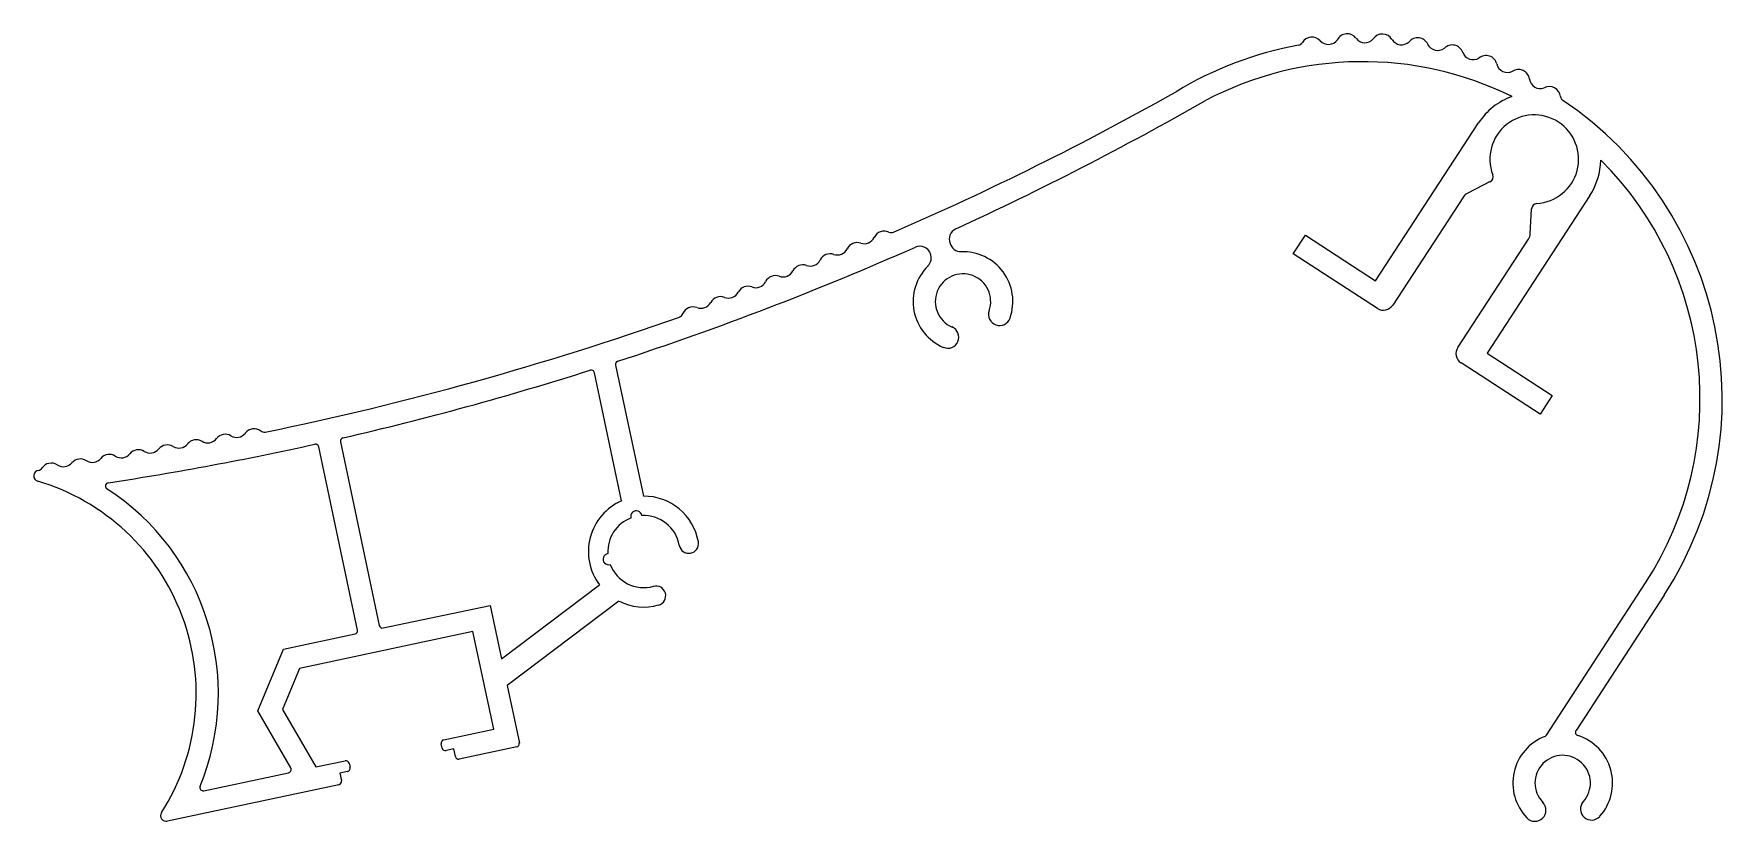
# Model space of a CAD drawing. Extents: x 2602 to 2754, y 1771 to 1842.
import ezdxf

# ---------------------------------------------------------------- set-up
doc = ezdxf.new("R2010")
doc.units = 0
doc.layers.get('0').update_dxf_attribs({"linetype": 'CONTINUOUS'})

msp = doc.modelspace()

# ---------------------------------------------------------------- linework, layer by layer
for p, q in [((2722.77, 1819.39), (2732.06, 1833.63)), ((2733.1, 1828.33), (2731.08, 1827.3)), ((2730.69, 1826.96), (2724.32, 1817.19)), ((2742.11, 1827.07), (2732.83, 1812.84)), ((2736.72, 1823.63), (2736.84, 1825.88)), ((2715.35, 1821.82), (2716.44, 1823.5)), ((2716.44, 1823.5), (2722.77, 1819.39)), ((2722.94, 1816.89), (2715.35, 1821.82)), ((2730.19, 1813.37), (2736.56, 1823.13)), ((2732.83, 1812.84), (2738.69, 1809.03)), ((2654.76, 1799.53), (2652.31, 1811.09)), ((2654.21, 1811.77), (2656.72, 1799.95)), ((2737.61, 1807.35), (2730.48, 1811.98)), ((2738.69, 1809.03), (2737.61, 1807.35)), ((2630.94, 1787.87), (2627.44, 1804.4)), ((2629.39, 1804.85), (2632.9, 1788.29)), ((2643.92, 1785.28), (2652.76, 1791.94)), ((2738.2, 1778.39), (2747.12, 1792.12)), ((2633.26, 1788.06), (2642.89, 1790.1)), ((2642.89, 1790.1), (2643.92, 1785.28)), ((2654.52, 1790.48), (2644.43, 1782.88)), ((2748.8, 1791.03), (2740.85, 1778.8)), ((2624.25, 1786.15), (2630.71, 1787.52)), ((2641.35, 1787.73), (2625.7, 1784.41)), ((2643.22, 1778.93), (2641.35, 1787.73)), ((2621.94, 1780.57), (2624.25, 1786.15)), ((2625.7, 1784.41), (2624.17, 1780.71)), ((2644.43, 1782.88), (2645.53, 1777.68)), ((2624.91, 1775.44), (2621.94, 1780.57)), ((2624.17, 1780.71), (2627.18, 1775.52)), ((2638.57, 1777.22), (2638.49, 1777.62)), ((2638.72, 1777.97), (2643.22, 1778.93)), ((2627.18, 1775.52), (2629.82, 1776.08)), ((2639.61, 1777.14), (2638.93, 1776.99)), ((2639.76, 1776.45), (2639.61, 1777.14)), ((2645.3, 1777.32), (2640.11, 1776.22)), ((2617.08, 1773.38), (2624.71, 1775)), ((2630.02, 1775.1), (2629.34, 1774.96)), ((2629.34, 1774.96), (2629.49, 1774.27)), ((2630.17, 1775.85), (2630.26, 1775.46)), ((2629.25, 1773.92), (2613.78, 1770.63))]:
    msp.add_line(p, q)
for centre, radius, start, end in [((2720.2, 1840.67), 0.996, 36.3155, 152.3887), ((2723.39, 1840.65), 0.996, 30.6012, 146.6744), ((2721.6, 1808.71), 32.44, 100.2641, 121.2531), ((2715.73, 1841.12), 0.5, 280.2641, 330.0435), ((2717.03, 1840.37), 0.996, 42.0298, 150.0435), ((2718.51, 1841.71), 1, 222.3206, 324.5203), ((2721.81, 1841.86), 1, 216.6063, 318.806), ((2725.11, 1841.67), 1, 210.892, 313.0917), ((2726.57, 1840.32), 0.996, 24.8869, 140.9601), ((2728.37, 1841.16), 1, 205.1777, 307.3774), ((2729.69, 1839.66), 0.996, 19.1726, 135.2458), ((2731.57, 1840.33), 1, 199.4634, 301.6632), ((2721.6, 1808.71), 30.44, 63.7195, 117.7767), ((2732.73, 1838.71), 0.996, 13.4584, 129.5315), ((2734.67, 1839.18), 1, 193.7491, 295.9489), ((2735.66, 1837.45), 0.996, 7.7441, 123.8172), ((2737.64, 1837.72), 1, 188.0349, 290.2346), ((2738.45, 1835.91), 0.996, 6.3934, 118.1029), ((2569.95, 2075.66), 274.6, 293.4623, 299.4055), ((2565.08, 2084.86), 287, 294.6751, 299.7331), ((2737.08, 1830.35), 6, 109.5244, 146.8825), ((2739.94, 1836.07), 0.5, 186.3934, 236.1728), ((2721.6, 1808.71), 32.44, 326.982, 56.1728), ((2737.08, 1830.35), 4, 273.2619, 200.5031), ((2737.08, 1830.35), 6, 326.8825, 359.305), ((2721.6, 1808.71), 30.44, 326.982, 45.1099), ((2732.87, 1828.77), 0.5, 296.8825, 20.5031), ((2731.53, 1826.41), 1, 116.8825, 146.8825), ((2737.34, 1825.85), 0.5, 93.2619, 176.8825), ((2676.64, 1823.73), 1, 251.4151, 334.4552), ((2678.45, 1822.87), 1, 65.0592, 154.4552), ((2679.08, 1824.23), 0.5, 245.0592, 293.186), ((2685.31, 1823.15), 1, 114.6751, 203.1747), ((2735.72, 1823.68), 1, 326.8825, 356.8825), ((2565.08, 2084.86), 287, 288.1358, 293.8804), ((2673.56, 1820.82), 1, 70.9739, 153.5727), ((2674.21, 1822.71), 1, 250.9739, 334.014), ((2676.01, 1821.83), 1, 71.4151, 154.014), ((2681.66, 1821.51), 1, 18.7161, 113.707), ((2681.69, 1821.44), 1, 314.4984, 23.1747), ((2685.36, 1823.01), 1, 194.5295, 271.4073), ((2685.55, 1817.51), 4.5, 340.6489, 92.1045), ((2669.32, 1820.73), 1, 250.0914, 333.1315), ((2671.1, 1819.82), 1, 70.5326, 153.1315), ((2671.77, 1821.71), 1, 250.5326, 333.5727), ((2685.55, 1817.51), 4.5, 134.4984, 246.8029), ((2666.16, 1817.89), 1, 69.6502, 152.2491), ((2666.86, 1819.76), 1, 249.6502, 332.6903), ((2668.63, 1818.85), 1, 70.0914, 152.6903), ((2685.55, 1817.51), 2.5, 340.6489, 246.8029), ((2661.92, 1817.9), 1, 248.719, 331.8078), ((2663.68, 1816.95), 1, 69.209, 151.8078), ((2664.39, 1818.82), 1, 249.209, 332.2491), ((2723.48, 1817.73), 1, 236.982, 326.8825), ((2565.92, 2082.19), 282.21, 281.5868, 289.4681), ((2659.8, 1816.59), 0.5, 289.9198, 338.2211), ((2661.19, 1816.03), 1, 68.719, 158.2211), ((2688.85, 1816.35), 1, 160.6489, 340.6489), ((2684.17, 1814.3), 1, 246.8029, 66.8029), ((2731.02, 1812.82), 1, 146.8825, 236.982), ((2565.08, 2084.86), 287, 282.9947, 287.6145), ((2652.02, 1811.03), 0.3, 11.982, 107.6145), ((2654.5, 1811.83), 0.3, 108.1358, 191.982), ((2616.39, 1804.04), 1, 58.9601, 141.559), ((2617.42, 1805.76), 1, 238.9601, 322.0002), ((2619, 1804.53), 1, 59.4013, 142.0002), ((2620.02, 1806.25), 1, 239.4013, 322.4414), ((2621.6, 1805.03), 1, 53.0454, 142.4414), ((2622.5, 1806.23), 0.5, 233.0454, 280.8387), ((2629.68, 1804.91), 0.3, 102.9947, 191.982), ((2608.55, 1802.72), 1, 57.6364, 140.2353), ((2565.08, 2084.86), 287, 278.6928, 282.4761), ((2609.62, 1804.41), 1, 237.6364, 320.6765), ((2611.17, 1803.14), 1, 58.0777, 140.6765), ((2612.22, 1804.84), 1, 238.0777, 321.1177), ((2613.78, 1803.58), 1, 58.5189, 141.1177), ((2614.83, 1805.29), 1, 238.5189, 321.559), ((2627.14, 1804.34), 0.3, 11.982, 102.4761), ((2602.23, 1801.78), 0.5, 97.8667, 253.4313), ((2602.06, 1802.77), 0.5, 281.982, 326.2073), ((2603.3, 1801.93), 1, 56.7052, 146.2073), ((2604.4, 1803.61), 1, 236.7052, 319.7941), ((2605.93, 1802.31), 1, 57.1952, 139.7941), ((2607.01, 1804), 1, 237.1952, 320.2353), ((2596.38, 1782.14), 20, 327.506, 73.4313), ((2608.5, 1800.86), 0.3, 98.6928, 237.0905), ((2596.38, 1782.14), 22, 337.6948, 57.0905), ((2656.76, 1794.95), 5, 113.5189, 216.982), ((2656.76, 1794.95), 5, 10.0155, 90.445), ((2656.76, 1794.95), 3.25, 110.8054, 183.1585), ((2656.08, 1798.13), 0.5, 7.5702, 196.3937), ((2656.76, 1794.95), 3.25, 10.0155, 93.1585), ((2660.82, 1795.67), 0.875, 190.0155, 10.0155), ((2653.58, 1794.27), 0.5, 97.5702, 286.3937), ((2656.76, 1794.95), 3.25, 200.8054, 285.5221), ((2657.86, 1790.97), 0.875, 285.5221, 105.5221), ((2656.76, 1794.95), 5, 243.4144, 285.5221), ((2633.19, 1788.35), 0.3, 191.982, 281.982), ((2630.65, 1787.81), 0.3, 281.982, 11.982), ((2638.78, 1777.68), 0.3, 101.982, 191.982), ((2645.23, 1777.62), 0.3, 281.982, 11.982), ((2739.65, 1774.07), 4.5, 110.7002, 224.2714), ((2737.95, 1778.56), 0.3, 290.7002, 326.982), ((2741.1, 1778.64), 0.3, 146.982, 252.3162), ((2739.65, 1774.07), 4.5, 318.1174, 72.3162), ((2629.88, 1775.79), 0.3, 11.982, 101.982), ((2638.86, 1777.29), 0.3, 191.982, 281.982), ((2640.05, 1776.52), 0.3, 191.982, 281.982), ((2739.65, 1774.07), 2.5, 318.1174, 224.2714), ((2624.65, 1775.29), 0.3, 281.982, 30.0887), ((2629.96, 1775.4), 0.3, 281.982, 11.982), ((2617.01, 1773.67), 0.3, 157.6948, 281.982), ((2629.19, 1774.21), 0.3, 281.982, 11.982), ((2737.14, 1771.62), 1, 224.2714, 44.2714), ((2742.25, 1771.73), 1, 138.1174, 318.1174), ((2613.67, 1771.12), 0.5, 147.506, 281.982)]:
    msp.add_arc(centre, radius, start, end)

doc.saveas('drawing.dxf')
